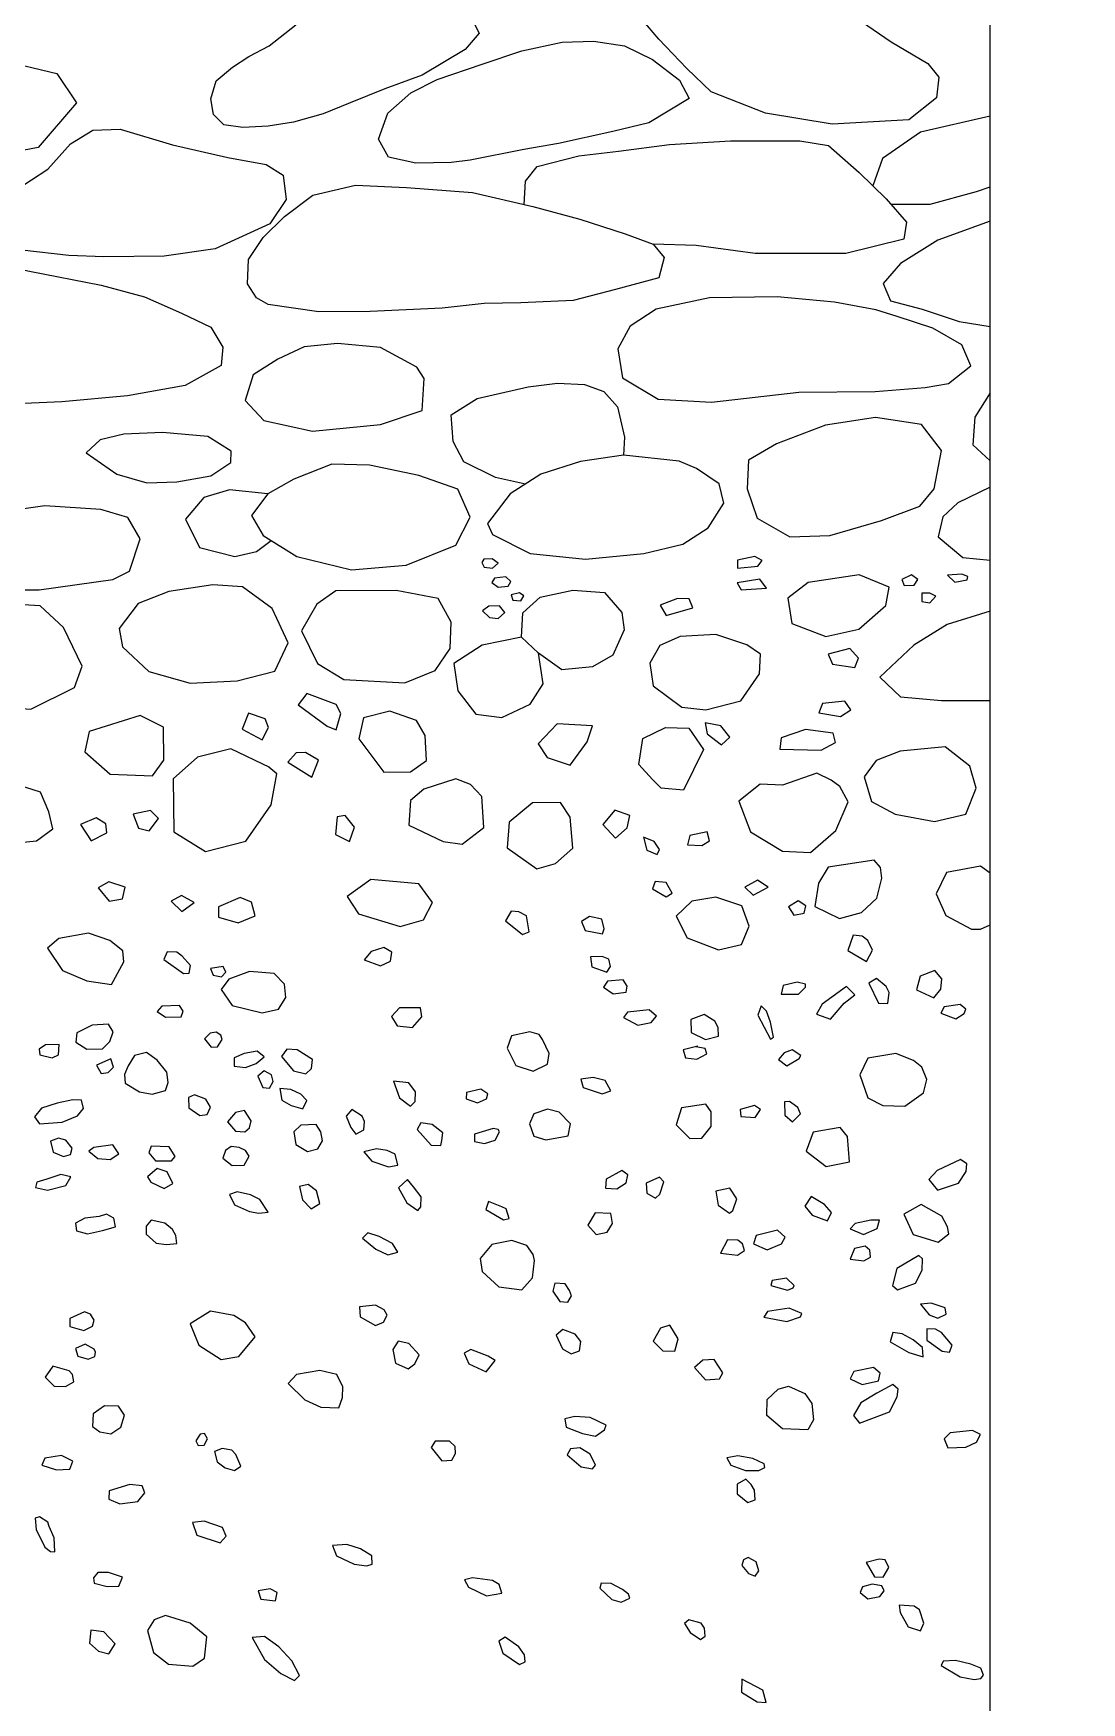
# Model space of a CAD drawing. Header units: millimetres. Extents: x 39 to 1913, y -1214 to 273.
# Drawn here: x 1088.75 to 1117.47, y 164.8 to 210.53 of the extents above; entities that cross this region are included whole.
import ezdxf

# ---------------------------------------------------------------- set-up
doc = ezdxf.new("R2010")
doc.units = ezdxf.units.MM
picture_1 = doc.add_image_def('image7.jpeg', size_in_pixel=(4032, 3024))

msp = doc.modelspace()

# ---------------------------------------------------------------- linework, layer by layer
at = {"color": 7, "true_color": 0xd6ffff}
msp.add_lwpolyline([(1039.966, 240.9), (1039.966, 15.9), (1114.966, 15.9), (1114.966, 240.9)], dxfattribs=at)
at = {"color": 7, "true_color": 0xd6f5ff}
for points in [[(1108.777, 212.12), (1109.68, 211.836), (1111.118, 211.067), (1112.255, 210.298), (1113.258, 209.697), (1113.559, 209.329), (1113.492, 208.761), (1112.74, 208.159), (1110.633, 208.042), (1108.81, 208.343), (1107.322, 208.928), (1106.653, 209.563), (1105.884, 210.365), (1105.266, 211.101), (1104.948, 211.803), (1105.299, 212.271), (1106.252, 212.421), (1107.523, 212.22), (1108.075, 212.154), (1108.777, 212.12)], [(1095.211, 210.187), (1095.941, 210.76), (1096.764, 211.562), (1097.713, 211.864), (1099.203, 211.625), (1100.048, 211.416), (1100.684, 211.083), (1100.965, 210.531), (1100.579, 210.082), (1099.401, 209.384), (1098.38, 209.009), (1097.431, 208.624), (1096.691, 208.322), (1095.878, 208.092), (1095.18, 207.988), (1094.492, 207.946), (1093.971, 208.019), (1093.689, 208.301), (1093.616, 208.728), (1093.762, 209.228), (1094.211, 209.603), (1094.659, 209.895), (1095.211, 210.187)], [(1080.86, 209.872), (1083.268, 210.205), (1084.996, 210.088), (1087.87, 209.789), (1089.398, 209.424), (1089.929, 208.627), (1088.883, 207.398), (1085.81, 206.817), (1083.434, 206.884), (1081.574, 207.348), (1080.179, 208.096), (1079.83, 208.86), (1079.996, 209.491), (1080.86, 209.872)], [(1100.199, 206.989), (1099.229, 206.972), (1098.477, 207.139), (1098.21, 207.624), (1098.46, 208.343), (1099.096, 208.894), (1099.815, 209.262), (1101.052, 209.68), (1102.139, 210.048), (1103.242, 210.282), (1104.095, 210.315), (1104.948, 210.181), (1105.717, 209.814), (1106.453, 209.245), (1106.72, 208.744), (1105.617, 208.075), (1104.63, 207.841), (1103.142, 207.507), (1102.189, 207.34), (1100.718, 207.056), (1100.199, 206.989)], [(1114.966, 208.258), (1113.059, 207.821), (1112.018, 207.1), (1111.749, 206.353)], [(1087.087, 205.64), (1088.253, 206.222), (1089.152, 206.805), (1089.769, 207.504), (1090.385, 207.871), (1091.134, 207.904), (1092.567, 207.471), (1094.082, 207.121), (1095.131, 206.938), (1095.598, 206.639), (1095.681, 205.973), (1095.231, 205.307), (1093.732, 204.624), (1092.333, 204.424), (1090.685, 204.408), (1089.719, 204.441), (1088.436, 204.591), (1087.703, 204.624), (1086.954, 204.741), (1086.504, 205.074), (1086.588, 205.49), (1087.087, 205.64)], [(1102.199, 205.841), (1102.232, 206.479), (1102.551, 206.882), (1103.692, 207.167), (1104.783, 207.301), (1106.176, 207.486), (1107.855, 207.586), (1109.752, 207.586), (1110.541, 207.452), (1111.38, 206.714), (1112.119, 205.992), (1112.673, 205.355), (1112.605, 204.885), (1111.011, 204.499), (1108.526, 204.499), (1106.915, 204.717), (1105.734, 204.749)], [(1096.409, 206.091), (1097.574, 206.371), (1098.979, 206.304), (1100.784, 206.17), (1102.44, 205.786), (1103.727, 205.435), (1104.965, 205.033), (1105.734, 204.749), (1106.035, 204.382), (1105.884, 203.83), (1104.697, 203.512), (1103.543, 203.212), (1102.105, 203.145), (1101.102, 203.128), (1099.948, 202.994), (1097.975, 202.911), (1096.571, 202.894), (1095.183, 203.095), (1094.865, 203.278), (1094.615, 203.663), (1094.648, 204.331), (1095.049, 204.933), (1095.635, 205.505), (1096.409, 206.091)], [(1112.248, 205.843), (1113.32, 205.843), (1114.593, 206.19), (1114.966, 206.326)], [(1114.966, 205.38), (1113.531, 204.865), (1112.51, 204.223), (1112.037, 203.676), (1112.237, 203.203), (1113.099, 202.972), (1114.12, 202.635), (1114.966, 202.499)], [(1085.933, 204.326), (1087.432, 204.276), (1088.648, 204.01), (1090.613, 203.627), (1091.795, 203.311), (1092.811, 202.861), (1093.611, 202.478), (1093.944, 201.929), (1093.894, 201.43), (1092.911, 200.88), (1091.329, 200.597), (1089.53, 200.431), (1087.249, 200.331), (1085.433, 200.297), (1084.7, 200.414), (1083.951, 200.814), (1083.584, 201.246), (1083.551, 201.812), (1083.701, 202.545), (1084.068, 203.374)], [(1111.83, 202.948), (1110.703, 203.159), (1109.134, 203.306), (1107.28, 203.285), (1105.816, 202.969), (1105.099, 202.506), (1104.762, 201.885), (1104.889, 201.085), (1105.868, 200.506), (1107.332, 200.421), (1109.723, 200.695), (1111.819, 200.716), (1113.189, 200.821), (1113.821, 200.937), (1114.432, 201.422), (1114.189, 201.99), (1113.399, 202.453), (1112.42, 202.769), (1111.83, 202.948)], [(1098.259, 201.925), (1097.082, 202.032), (1096.173, 201.935), (1095.445, 201.604), (1094.771, 201.176), (1094.557, 200.47), (1095.07, 199.925), (1096.397, 199.625), (1098.259, 199.807), (1099.404, 200.192), (1099.457, 201.069), (1099.254, 201.379), (1098.259, 201.925)], [(1102.233, 198.18), (1101.41, 198.361), (1100.543, 198.789), (1100.254, 199.345), (1100.2, 200.073), (1100.907, 200.522), (1102.308, 200.843), (1103.111, 200.939), (1103.849, 200.907), (1104.384, 200.714), (1104.759, 200.297), (1104.951, 199.463), (1104.919, 198.971)], [(1114.966, 200.683), (1114.545, 200.01), (1114.494, 199.251), (1114.966, 198.82)], [(1113.088, 199.814), (1111.821, 200.002), (1110.451, 199.797), (1109.116, 199.283), (1108.346, 198.838), (1108.312, 198.051), (1108.585, 197.247), (1109.476, 196.734), (1110.571, 196.768), (1111.992, 197.178), (1113.036, 197.572), (1113.43, 198.051), (1113.635, 199.095), (1113.088, 199.814)], [(1093.53, 199.486), (1092.289, 199.593), (1091.229, 199.55), (1090.577, 199.39), (1090.202, 199.037), (1091.037, 198.449), (1091.861, 198.213), (1092.684, 198.245), (1093.615, 198.406), (1094.161, 198.769), (1094.172, 199.08), (1093.53, 199.486)], [(1106.449, 198.811), (1104.919, 198.971), (1103.742, 198.8), (1102.651, 198.447), (1101.816, 197.912), (1101.196, 197.099), (1101.335, 196.8), (1102.362, 196.276), (1103.881, 196.126), (1105.475, 196.276), (1106.545, 196.532), (1107.241, 196.982), (1107.669, 197.656), (1107.54, 198.19), (1106.92, 198.607), (1106.449, 198.811)], [(1099.308, 198.416), (1097.959, 198.695), (1096.932, 198.727), (1095.884, 198.309), (1095.177, 197.914), (1094.728, 197.315), (1095.049, 196.769), (1095.969, 196.192), (1097.467, 195.828), (1098.965, 195.956), (1100.324, 196.502), (1100.72, 197.272), (1100.378, 198.042), (1099.308, 198.416)], [(1095.177, 197.914), (1094.129, 198.021), (1093.423, 197.807), (1092.92, 197.219), (1093.305, 196.438), (1094.268, 196.192), (1094.867, 196.331), (1095.263, 196.635)], [(1114.966, 198.096), (1114.079, 197.665), (1113.665, 197.285), (1113.545, 196.733), (1114.218, 196.164), (1114.966, 196.095)], [(1090.601, 197.483), (1089.062, 197.585), (1087.66, 197.38), (1086.686, 197.055), (1086.19, 196.679), (1085.609, 196.132), (1085.797, 195.534), (1087.062, 195.278), (1088.908, 195.278), (1090.926, 195.569), (1091.387, 195.791), (1091.678, 196.679), (1091.336, 197.26), (1090.601, 197.483)], [(1108.517, 196.195), (1108.044, 196.098), (1108.044, 195.872), (1108.603, 195.926), (1108.721, 196.087), (1108.517, 196.195)], [(1101.319, 196.135), (1101.092, 196.122), (1101.038, 196.034), (1101.105, 195.904), (1101.331, 195.871), (1101.487, 196.013), (1101.319, 196.135)], [(1114.194, 195.715), (1113.798, 195.686), (1113.996, 195.496), (1114.333, 195.56), (1114.355, 195.644), (1114.194, 195.715)], [(1095.295, 194.769), (1094.482, 195.368), (1093.669, 195.422), (1092.46, 195.24), (1091.625, 194.908), (1091.101, 194.224), (1091.197, 193.721), (1091.914, 193.047), (1093.048, 192.726), (1094.332, 192.791), (1095.37, 193.058), (1095.734, 193.828), (1095.295, 194.769)], [(1099.843, 195.047), (1098.687, 195.261), (1097.039, 195.251), (1096.515, 194.887), (1096.098, 194.16), (1096.536, 193.261), (1097.253, 192.823), (1098.933, 192.737), (1099.757, 193.069), (1100.174, 193.678), (1100.196, 194.395), (1099.843, 195.047)], [(1101.692, 195.636), (1101.382, 195.606), (1101.315, 195.48), (1101.487, 195.355), (1101.764, 195.384), (1101.835, 195.514), (1101.692, 195.636)], [(1102.126, 193.987), (1102.159, 194.65), (1102.64, 195.078), (1103.528, 195.27), (1104.395, 195.206), (1104.876, 194.661), (1104.94, 194.19), (1104.63, 193.495), (1104.074, 193.174), (1103.228, 193.088), (1102.587, 193.548)], [(1108.657, 195.571), (1108.033, 195.474), (1108.14, 195.281), (1108.839, 195.324), (1108.657, 195.571)], [(1111.378, 195.689), (1109.98, 195.485), (1109.42, 195.055), (1109.528, 194.356), (1110.464, 194.001), (1111.367, 194.206), (1112.109, 194.851), (1112.195, 195.356), (1111.378, 195.689)], [(1112.813, 195.69), (1112.543, 195.564), (1112.606, 195.4), (1112.884, 195.412), (1112.981, 195.568), (1112.813, 195.69)], [(1088.939, 194.843), (1087.692, 194.918), (1086.846, 194.734), (1085.849, 194.236), (1085.253, 193.315), (1085.697, 192.589), (1086.857, 192.144), (1088.678, 192.014), (1089.882, 192.61), (1090.088, 193.195), (1089.578, 194.247), (1088.939, 194.843)], [(1101.524, 194.843), (1101.227, 194.834), (1101.059, 194.709), (1101.252, 194.52), (1101.487, 194.495), (1101.667, 194.662), (1101.524, 194.843)], [(1102.07, 195.204), (1101.843, 195.141), (1101.89, 195.002), (1102.108, 194.985), (1102.188, 195.116), (1102.07, 195.204)], [(1106.398, 195.044), (1105.925, 194.861), (1106.086, 194.582), (1106.817, 194.786), (1106.721, 195.033), (1106.398, 195.044)], [(1113.31, 195.193), (1113.095, 195.189), (1113.091, 194.962), (1113.314, 194.924), (1113.478, 195.105), (1113.31, 195.193)], [(1114.966, 194.698), (1113.786, 194.336), (1112.872, 193.767), (1111.94, 192.887), (1112.509, 192.353), (1113.631, 192.249), (1114.966, 192.249)], [(1102.126, 193.987), (1101.046, 193.762), (1100.275, 193.26), (1100.382, 192.511), (1100.875, 191.88), (1101.591, 191.784), (1102.362, 192.147), (1102.715, 192.703), (1102.587, 193.548), (1102.126, 193.987)], [(1108.299, 193.776), (1107.446, 194.057), (1106.474, 194.003), (1105.913, 193.754), (1105.643, 193.269), (1105.729, 192.653), (1106.517, 192.071), (1107.176, 191.995), (1108.137, 192.243), (1108.644, 192.977), (1108.677, 193.517), (1108.299, 193.776)], [(1111.117, 193.679), (1110.523, 193.517), (1110.642, 193.247), (1111.258, 193.15), (1111.355, 193.409), (1111.117, 193.679)], [(1097.052, 192.142), (1096.248, 192.446), (1096.01, 192.131), (1096.802, 191.545), (1097.052, 191.448), (1097.171, 191.893), (1097.052, 192.142)], [(1110.988, 192.232), (1110.372, 192.168), (1110.275, 191.909), (1110.869, 191.812), (1111.15, 191.995), (1110.988, 192.232)], [(1092.33, 190.612), (1092.319, 191.524), (1091.679, 191.838), (1090.278, 191.404), (1090.159, 190.84), (1090.854, 190.232), (1092.015, 190.189), (1092.33, 190.612)], [(1094.642, 191.903), (1094.468, 191.469), (1095.022, 191.176), (1095.196, 191.513), (1095.098, 191.752), (1094.642, 191.903)], [(1099.245, 191.7), (1098.522, 191.959), (1097.798, 191.775), (1097.669, 191.203), (1098.349, 190.286), (1099.083, 190.297), (1099.526, 190.61), (1099.483, 191.29), (1099.245, 191.7)], [(1104.072, 191.559), (1103.1, 191.613), (1102.582, 191.063), (1102.83, 190.685), (1103.456, 190.48), (1103.921, 191.117), (1104.072, 191.559)], [(1107.586, 191.552), (1107.154, 191.639), (1107.208, 191.337), (1107.608, 191.034), (1107.835, 191.25), (1107.586, 191.552)], [(1105.718, 190.084), (1105.34, 190.495), (1105.448, 191.207), (1106.075, 191.509), (1106.712, 191.488), (1107.111, 190.905), (1106.56, 189.793), (1105.956, 189.847), (1105.718, 190.084)], [(1110.664, 191.358), (1109.908, 191.455), (1109.238, 191.229), (1109.206, 190.916), (1110.34, 190.894), (1110.728, 191.099), (1110.664, 191.358)], [(1095.228, 190.415), (1094.159, 190.923), (1093.252, 190.696), (1092.583, 190.102), (1092.604, 188.656), (1093.468, 188.116), (1094.57, 188.397), (1095.271, 189.39), (1095.423, 190.243), (1095.204, 190.427)], [(1095.955, 190.818), (1095.727, 190.558), (1096.379, 190.146), (1096.563, 190.612), (1096.205, 190.829), (1095.955, 190.818)], [(1113.73, 190.98), (1112.499, 190.862), (1111.841, 190.603), (1111.517, 190.16), (1111.711, 189.48), (1112.359, 189.135), (1113.439, 188.94), (1114.303, 189.135), (1114.583, 189.847), (1114.411, 190.451), (1113.73, 190.98)], [(1110.22, 190.259), (1109.28, 189.933), (1108.662, 189.961), (1108.083, 189.492), (1108.398, 188.65), (1109.28, 188.123), (1110.042, 188.083), (1110.741, 188.69), (1111.073, 189.475), (1110.85, 189.898), (1110.609, 190.07), (1110.22, 190.259)], [(1088.949, 189.739), (1088.342, 189.934), (1087.399, 189.945), (1086.868, 189.424), (1087.106, 188.839), (1088.093, 188.33), (1088.841, 188.406), (1089.285, 188.731), (1089.177, 189.197), (1088.949, 189.739)], [(1100.325, 190.102), (1099.45, 189.822), (1099.083, 189.509), (1099.04, 188.839), (1099.979, 188.386), (1100.498, 188.311), (1101.092, 188.775), (1101.038, 189.617), (1100.724, 189.951), (1100.325, 190.102)], [(1103.197, 189.455), (1102.431, 189.444), (1101.783, 188.915), (1101.729, 188.213), (1102.549, 187.641), (1103.057, 187.782), (1103.532, 188.203), (1103.456, 189.055), (1103.197, 189.455)], [(1090.474, 189.039), (1090.04, 188.854), (1090.333, 188.41), (1090.767, 188.627), (1090.734, 188.876), (1090.474, 189.039)], [(1091.961, 189.234), (1091.483, 189.137), (1091.635, 188.757), (1091.928, 188.681), (1092.178, 189.017), (1091.961, 189.234)], [(1097.073, 189.061), (1097.03, 188.583), (1097.41, 188.388), (1097.551, 188.778), (1097.291, 189.104), (1097.073, 189.061)], [(1104.687, 189.25), (1104.353, 188.85), (1104.698, 188.483), (1105.022, 188.764), (1105.098, 189.098), (1104.687, 189.25)], [(1105.756, 188.386), (1105.465, 188.505), (1105.562, 188.149), (1105.843, 188.03), (1105.908, 188.17), (1105.756, 188.386)], [(1107.214, 188.656), (1106.739, 188.548), (1106.674, 188.3), (1107.063, 188.278), (1107.279, 188.408), (1107.214, 188.656)], [(1111.79, 187.879), (1110.528, 187.688), (1110.265, 187.249), (1110.162, 186.604), (1110.836, 186.281), (1111.438, 186.442), (1111.863, 186.838), (1111.995, 187.38), (1111.965, 187.674), (1111.79, 187.879)], [(1114.966, 187.52), (1114.697, 187.712), (1113.77, 187.538), (1113.485, 186.951), (1113.751, 186.364), (1114.458, 185.988), (1114.697, 185.988), (1114.966, 186.107)], [(1090.821, 187.281), (1090.528, 187.118), (1090.832, 186.749), (1091.19, 186.815), (1091.266, 187.14), (1090.821, 187.281)], [(1099.31, 187.227), (1097.996, 187.346), (1097.345, 186.88), (1097.66, 186.402), (1098.799, 186.055), (1099.44, 186.239), (1099.689, 186.717), (1099.31, 187.227)], [(1106.091, 187.263), (1105.789, 187.296), (1105.713, 187.091), (1106.091, 186.875), (1106.253, 186.972), (1106.091, 187.263)], [(1108.591, 187.327), (1108.24, 187.137), (1108.474, 186.917), (1108.884, 187.137), (1108.884, 187.137), (1108.591, 187.327)], [(1092.808, 186.912), (1092.525, 186.749), (1092.818, 186.467), (1093.155, 186.717), (1093.155, 186.717), (1092.808, 186.912)], [(1094.414, 186.858), (1093.828, 186.598), (1093.828, 186.315), (1094.36, 186.163), (1094.827, 186.348), (1094.729, 186.728), (1094.414, 186.858)], [(1108.164, 186.627), (1107.452, 186.864), (1106.793, 186.756), (1106.361, 186.346), (1106.663, 185.752), (1107.527, 185.418), (1108.154, 185.569), (1108.359, 186.065), (1108.164, 186.627)], [(1109.704, 186.758), (1109.438, 186.602), (1109.585, 186.373), (1109.87, 186.428), (1109.915, 186.621), (1109.704, 186.758)], [(1102.259, 186.349), (1102.051, 186.457), (1101.843, 186.475), (1101.689, 186.213), (1102.151, 185.842), (1102.332, 185.915), (1102.259, 186.349)], [(1104.322, 186.258), (1103.987, 186.331), (1103.77, 186.195), (1103.869, 185.951), (1104.349, 185.86), (1104.394, 185.996), (1104.322, 186.258)], [(1090.845, 185.677), (1090.262, 185.876), (1089.451, 185.734), (1089.138, 185.463), (1089.55, 184.852), (1090.219, 184.567), (1090.888, 184.468), (1091.229, 185.094), (1091.201, 185.392), (1090.845, 185.677)], [(1111.216, 185.825), (1111.068, 185.402), (1111.576, 185.099), (1111.742, 185.408), (1111.616, 185.676), (1111.462, 185.796), (1111.216, 185.825)], [(1092.832, 185.245), (1092.681, 185.352), (1092.413, 185.361), (1092.324, 185.156), (1092.868, 184.773), (1093.019, 184.782), (1093.055, 184.987), (1092.832, 185.245)], [(1098.352, 185.484), (1098.008, 185.377), (1097.817, 185.147), (1098.262, 184.983), (1098.532, 185.107), (1098.577, 185.36), (1098.352, 185.484)], [(1104.337, 185.241), (1104.015, 185.23), (1104.054, 184.958), (1104.462, 184.811), (1104.564, 184.964), (1104.519, 185.162), (1104.337, 185.241)], [(1093.954, 184.96), (1093.607, 184.907), (1093.678, 184.729), (1093.909, 184.684), (1094.025, 184.809), (1093.954, 184.96)], [(1095.352, 184.773), (1094.675, 184.827), (1094.105, 184.613), (1093.901, 184.337), (1094.194, 183.892), (1095.023, 183.696), (1095.468, 183.794), (1095.673, 184.115), (1095.628, 184.48), (1095.352, 184.773)], [(1113.45, 184.852), (1113.044, 184.698), (1112.947, 184.326), (1113.421, 184.109), (1113.61, 184.343), (1113.638, 184.629), (1113.45, 184.852)], [(1104.909, 184.596), (1104.485, 184.562), (1104.371, 184.398), (1104.637, 184.211), (1104.994, 184.262), (1105.022, 184.426), (1104.909, 184.596)], [(1109.674, 184.534), (1109.297, 184.442), (1109.239, 184.203), (1109.719, 184.203), (1109.908, 184.397), (1109.908, 184.477), (1109.674, 184.534)], [(1111.033, 184.414), (1110.359, 183.928), (1110.211, 183.654), (1110.588, 183.523), (1110.965, 183.963), (1111.256, 184.191), (1111.033, 184.414)], [(1111.85, 184.631), (1111.645, 184.511), (1111.902, 183.957), (1112.165, 183.951), (1112.199, 184.254), (1112.119, 184.42), (1111.85, 184.631)], [(1092.752, 183.892), (1092.271, 183.874), (1092.146, 183.732), (1092.369, 183.572), (1092.805, 183.581), (1092.859, 183.741), (1092.752, 183.892)], [(1099.36, 183.835), (1098.786, 183.829), (1098.56, 183.598), (1098.718, 183.334), (1099.14, 183.294), (1099.394, 183.587), (1099.36, 183.835)], [(1108.691, 183.883), (1108.599, 183.631), (1108.948, 182.969), (1109.034, 183.032), (1108.948, 183.437), (1108.839, 183.74), (1108.691, 183.883)], [(1114.141, 183.921), (1113.707, 183.858), (1113.61, 183.681), (1114.021, 183.527), (1114.25, 183.675), (1114.296, 183.795), (1114.141, 183.921)], [(1090.81, 183.385), (1090.365, 183.358), (1089.938, 183.144), (1089.911, 182.895), (1090.214, 182.699), (1090.641, 182.708), (1090.846, 182.913), (1090.935, 183.171), (1090.81, 183.385)], [(1105.623, 183.776), (1105.034, 183.708), (1104.921, 183.566), (1105.311, 183.357), (1105.679, 183.43), (1105.821, 183.6), (1105.623, 183.776)], [(1107.419, 183.463), (1107.131, 183.644), (1106.768, 183.514), (1106.774, 183.152), (1107.17, 182.959), (1107.521, 183.056), (1107.516, 183.288), (1107.419, 183.463)], [(1093.762, 183.168), (1093.599, 183.14), (1093.437, 182.982), (1093.622, 182.758), (1093.796, 182.763), (1093.92, 182.966), (1093.892, 183.078), (1093.762, 183.168)], [(1102.611, 183.1), (1102.358, 183.178), (1101.852, 183.061), (1101.729, 182.724), (1101.97, 182.252), (1102.442, 182.095), (1102.835, 182.286), (1102.886, 182.578), (1102.701, 182.959), (1102.611, 183.1)], [(1089.457, 182.824), (1089.083, 182.815), (1088.914, 182.699), (1088.931, 182.548), (1089.27, 182.459), (1089.439, 182.539), (1089.457, 182.824), (1089.457, 182.824)], [(1092.146, 182.396), (1091.852, 182.609), (1091.523, 182.529), (1091.345, 182.244), (1091.247, 182.004), (1091.265, 181.764), (1091.656, 181.532), (1092.004, 181.47), (1092.369, 181.568), (1092.449, 181.79), (1092.404, 182.066), (1092.146, 182.396)], [(1094.886, 182.646), (1094.526, 182.578), (1094.251, 182.46), (1094.251, 182.23), (1094.566, 182.196), (1094.858, 182.303), (1095.077, 182.488), (1094.886, 182.646)], [(1096.397, 182.415), (1095.981, 182.679), (1095.695, 182.702), (1095.554, 182.494), (1095.88, 182.101), (1096.217, 182.022), (1096.374, 182.168), (1096.397, 182.415)], [(1106.955, 182.778), (1106.559, 182.682), (1106.621, 182.461), (1106.927, 182.427), (1107.204, 182.569), (1107.153, 182.716), (1106.9, 182.765)], [(1109.542, 182.676), (1109.325, 182.596), (1109.165, 182.413), (1109.399, 182.242), (1109.73, 182.442), (1109.776, 182.527), (1109.542, 182.676)], [(1112.861, 182.39), (1112.381, 182.584), (1111.61, 182.453), (1111.393, 181.996), (1111.61, 181.368), (1112.027, 181.151), (1112.627, 181.134), (1113.136, 181.499), (1113.233, 181.865), (1113.09, 182.207), (1112.861, 182.39)], [(1090.873, 182.431), (1090.481, 182.262), (1090.606, 182.031), (1090.802, 182.057), (1090.944, 182.209), (1090.873, 182.431)], [(1095.071, 182.101), (1094.897, 181.96), (1095.037, 181.652), (1095.217, 181.629), (1095.318, 181.809), (1095.279, 182), (1095.071, 182.101)], [(1096.077, 181.466), (1095.807, 181.59), (1095.504, 181.618), (1095.56, 181.298), (1095.818, 181.152), (1096.133, 181.062), (1096.245, 181.292), (1096.077, 181.466)], [(1099.222, 181.528), (1099.037, 181.781), (1098.621, 181.826), (1098.779, 181.365), (1099.087, 181.141), (1099.211, 181.264), (1099.222, 181.528)], [(1101.015, 181.606), (1100.622, 181.511), (1100.605, 181.337), (1100.92, 181.224), (1101.162, 181.342), (1101.201, 181.471), (1101.015, 181.606)], [(1104.419, 181.839), (1104.09, 181.924), (1103.751, 181.879), (1103.819, 181.646), (1104.339, 181.471), (1104.577, 181.556), (1104.419, 181.839)], [(1089.831, 181.31), (1089.403, 181.221), (1088.976, 181.078), (1088.78, 180.847), (1088.923, 180.651), (1089.537, 180.695), (1089.956, 180.874), (1090.125, 181.069), (1090.071, 181.301), (1089.831, 181.31)], [(1093.476, 181.326), (1093.167, 181.449), (1093.004, 181.376), (1093.015, 181.096), (1093.313, 180.882), (1093.515, 180.91), (1093.605, 181.113), (1093.476, 181.326)], [(1107.176, 181.192), (1106.508, 181.09), (1106.361, 180.626), (1106.74, 180.247), (1107.063, 180.258), (1107.324, 180.581), (1107.324, 180.983), (1107.176, 181.192)], [(1108.512, 181.158), (1108.116, 181.045), (1108.133, 180.853), (1108.524, 180.824), (1108.671, 181.045), (1108.512, 181.158)], [(1109.468, 181.265), (1109.33, 181.254), (1109.342, 180.894), (1109.553, 180.711), (1109.77, 180.928), (1109.696, 181.105), (1109.468, 181.265)], [(1094.537, 181.018), (1094.29, 180.962), (1094.067, 180.705), (1094.285, 180.453), (1094.548, 180.436), (1094.677, 180.542), (1094.716, 180.738), (1094.537, 181.018)], [(1096.501, 180.637), (1096.075, 180.621), (1095.891, 180.43), (1095.941, 180.089), (1096.266, 179.894), (1096.545, 179.972), (1096.674, 180.184), (1096.629, 180.436), (1096.501, 180.637)], [(1097.756, 180.866), (1097.481, 181.045), (1097.324, 180.86), (1097.447, 180.551), (1097.582, 180.366), (1097.801, 180.489), (1097.824, 180.72), (1097.756, 180.866)], [(1099.971, 180.41), (1099.679, 180.635), (1099.364, 180.68), (1099.268, 180.494), (1099.65, 180.068), (1099.914, 180.062), (1099.943, 180.197), (1099.971, 180.41)], [(1103.161, 180.977), (1102.841, 181.056), (1102.465, 180.927), (1102.347, 180.652), (1102.465, 180.315), (1102.791, 180.214), (1103.403, 180.326), (1103.47, 180.657), (1103.161, 180.977)], [(1089.642, 180.202), (1089.441, 180.258), (1089.218, 180.174), (1089.29, 179.873), (1089.575, 179.755), (1089.771, 179.817), (1089.81, 179.984), (1089.642, 180.202)], [(1101.347, 180.528), (1100.836, 180.371), (1100.836, 180.169), (1101.111, 180.118), (1101.403, 180.208), (1101.521, 180.433), (1101.482, 180.5), (1101.347, 180.528)], [(1110.859, 180.555), (1110.117, 180.424), (1109.923, 179.905), (1110.471, 179.489), (1111.11, 179.609), (1111.053, 180.31), (1110.859, 180.555)], [(1090.933, 180.074), (1090.408, 180.007), (1090.268, 179.901), (1090.52, 179.705), (1090.855, 179.677), (1091.09, 179.828), (1090.933, 180.074)], [(1092.47, 180.024), (1091.978, 180.046), (1091.917, 179.862), (1092.101, 179.644), (1092.537, 179.638), (1092.632, 179.761), (1092.47, 180.024)], [(1094.391, 180.005), (1094.173, 180.033), (1094.011, 179.927), (1093.944, 179.709), (1094.201, 179.513), (1094.526, 179.524), (1094.66, 179.765), (1094.559, 179.927), (1094.391, 180.005)], [(1098.443, 179.922), (1098.156, 179.972), (1097.802, 179.888), (1098.027, 179.63), (1098.482, 179.478), (1098.74, 179.523), (1098.662, 179.826), (1098.443, 179.922)], [(1089.508, 179.264), (1089.123, 179.135), (1088.849, 179.052), (1088.81, 178.906), (1089.134, 178.834), (1089.642, 178.962), (1089.777, 179.202), (1089.508, 179.264)], [(1092.414, 179.336), (1092.14, 179.426), (1091.878, 179.197), (1091.967, 179.057), (1092.336, 178.878), (1092.571, 179.018), (1092.414, 179.336)], [(1104.877, 179.379), (1104.447, 179.136), (1104.424, 178.893), (1104.741, 178.876), (1104.996, 179.034), (1105.036, 179.26), (1104.877, 179.379)], [(1114.154, 179.676), (1113.515, 179.374), (1113.282, 179.129), (1113.527, 178.838), (1114.097, 179.032), (1114.307, 179.345), (1114.325, 179.556), (1114.154, 179.676)], [(1096.506, 178.814), (1096.277, 178.993), (1096.042, 178.937), (1096.126, 178.574), (1096.361, 178.322), (1096.601, 178.473), (1096.506, 178.814)], [(1099.167, 178.928), (1099.004, 179.124), (1098.757, 178.9), (1098.988, 178.49), (1099.285, 178.276), (1099.37, 178.378), (1099.375, 178.658), (1099.167, 178.928)], [(1105.908, 179.193), (1105.545, 179.028), (1105.557, 178.751), (1105.8, 178.621), (1105.913, 178.729), (1106.021, 179.068), (1105.908, 179.193)], [(1107.833, 178.893), (1107.453, 178.808), (1107.51, 178.429), (1107.827, 178.208), (1107.918, 178.276), (1108.025, 178.598), (1107.833, 178.893)], [(1094.956, 178.579), (1094.699, 178.708), (1094.335, 178.786), (1094.123, 178.713), (1094.263, 178.434), (1094.671, 178.249), (1094.928, 178.21), (1095.186, 178.232), (1094.956, 178.579)], [(1101.583, 178.377), (1101.225, 178.522), (1101.147, 178.304), (1101.633, 178.019), (1101.784, 178.058), (1101.701, 178.321), (1101.583, 178.377)], [(1110.427, 178.439), (1110.062, 178.667), (1109.885, 178.4), (1110.09, 178.155), (1110.506, 177.995), (1110.615, 178.223), (1110.427, 178.439)], [(1113.641, 178.12), (1113.077, 178.445), (1112.598, 178.183), (1112.86, 177.625), (1113.544, 177.408), (1113.834, 177.636), (1113.8, 177.836), (1113.641, 178.12)], [(1090.556, 178.115), (1090.165, 178.071), (1089.902, 177.936), (1089.93, 177.718), (1090.237, 177.64), (1090.646, 177.729), (1091.004, 177.83), (1090.954, 178.071), (1090.752, 178.183), (1090.556, 178.115)], [(1092.559, 177.763), (1092.352, 177.936), (1091.978, 178.015), (1091.843, 177.853), (1091.838, 177.629), (1092.112, 177.388), (1092.403, 177.344), (1092.683, 177.377), (1092.655, 177.59), (1092.559, 177.763)], [(1104.577, 178.197), (1104.141, 178.219), (1103.943, 177.88), (1104.175, 177.625), (1104.475, 177.687), (1104.617, 177.925), (1104.577, 178.197)], [(1111.697, 178.018), (1111.27, 177.927), (1111.133, 177.773), (1111.492, 177.625), (1111.868, 177.79), (1111.931, 178.012), (1111.697, 178.018)], [(1098.595, 177.375), (1098.226, 177.571), (1097.918, 177.666), (1097.767, 177.521), (1098.136, 177.224), (1098.461, 177.068), (1098.741, 177.141), (1098.595, 177.375)], [(1102.271, 177.32), (1101.857, 177.459), (1101.314, 177.348), (1100.99, 176.967), (1101.051, 176.604), (1101.505, 176.184), (1102.137, 176.106), (1102.428, 176.43), (1102.484, 176.911), (1102.445, 177.073), (1102.271, 177.32)], [(1108.05, 177.468), (1107.766, 177.479), (1107.573, 177.11), (1108.039, 177.059), (1108.238, 177.184), (1108.181, 177.366), (1108.05, 177.468)], [(1109.14, 177.738), (1108.552, 177.597), (1108.484, 177.365), (1108.857, 177.206), (1109.248, 177.365), (1109.35, 177.551), (1109.14, 177.738)], [(1111.544, 177.306), (1111.247, 177.238), (1111.128, 176.947), (1111.509, 176.901), (1111.686, 177.004), (1111.669, 177.192), (1111.544, 177.306)], [(1113.014, 177.047), (1112.405, 176.694), (1112.291, 176.221), (1112.427, 176.102), (1112.917, 176.284), (1113.1, 176.649), (1113.111, 176.951), (1113.014, 177.047)], [(1103.323, 176.274), (1103.043, 176.29), (1102.987, 176.072), (1103.178, 175.787), (1103.396, 175.765), (1103.497, 175.938), (1103.441, 176.089), (1103.323, 176.274)], [(1109.386, 176.422), (1108.993, 176.366), (1108.959, 176.224), (1109.414, 176.099), (1109.573, 176.161), (1109.596, 176.229), (1109.386, 176.422)], [(1098.124, 175.688), (1097.691, 175.644), (1097.709, 175.37), (1098.124, 175.132), (1098.345, 175.22), (1098.442, 175.414), (1098.362, 175.556), (1098.124, 175.688)], [(1109.46, 175.604), (1108.868, 175.513), (1108.766, 175.36), (1109.391, 175.235), (1109.772, 175.366), (1109.806, 175.462), (1109.46, 175.604)], [(1113.35, 175.743), (1113.06, 175.714), (1113.299, 175.418), (1113.533, 175.333), (1113.761, 175.435), (1113.732, 175.612), (1113.35, 175.743)], [(1090.153, 175.507), (1089.754, 175.318), (1089.754, 175.102), (1090.136, 174.994), (1090.374, 175.108), (1090.417, 175.275), (1090.32, 175.442), (1090.153, 175.507)], [(1094.563, 175.202), (1094.245, 175.406), (1093.609, 175.52), (1093.043, 175.176), (1093.282, 174.593), (1093.9, 174.195), (1094.378, 174.284), (1094.828, 174.814), (1094.563, 175.202)], [(1106.19, 175.137), (1105.935, 175.056), (1105.736, 174.702), (1105.999, 174.438), (1106.326, 174.429), (1106.417, 174.765), (1106.19, 175.137)], [(1099.034, 174.637), (1098.742, 174.699), (1098.601, 174.469), (1098.672, 174.098), (1099.016, 173.939), (1099.202, 174.081), (1099.326, 174.328), (1099.034, 174.637)], [(1103.747, 174.686), (1103.593, 174.892), (1103.261, 175.018), (1103.079, 174.864), (1103.247, 174.486), (1103.485, 174.357), (1103.712, 174.437), (1103.747, 174.686)], [(1112.86, 174.74), (1112.553, 174.9), (1112.296, 174.934), (1112.228, 174.678), (1112.741, 174.387), (1113.134, 174.273), (1113.111, 174.53), (1112.86, 174.74)], [(1113.464, 175.025), (1113.231, 175.037), (1113.231, 174.729), (1113.647, 174.427), (1113.852, 174.399), (1113.926, 174.587), (1113.63, 174.934), (1113.464, 175.025)], [(1090.417, 174.482), (1090.169, 174.617), (1089.905, 174.498), (1089.969, 174.293), (1090.255, 174.202), (1090.433, 174.283), (1090.455, 174.401), (1090.417, 174.482)], [(1101.208, 174.293), (1100.739, 174.469), (1100.554, 174.372), (1100.686, 174.081), (1101.155, 173.86), (1101.402, 174.169), (1101.208, 174.293)], [(1089.732, 173.889), (1089.284, 174.018), (1089.079, 173.716), (1089.317, 173.468), (1089.629, 173.458), (1089.856, 173.582), (1089.824, 173.787), (1089.732, 173.889)], [(1097.064, 173.789), (1096.604, 173.895), (1095.959, 173.789), (1095.729, 173.542), (1096.189, 173.091), (1096.631, 172.888), (1097.117, 172.871), (1097.223, 173.153), (1097.231, 173.445), (1097.064, 173.789)], [(1107.402, 174.201), (1107.089, 174.178), (1106.862, 173.979), (1107.169, 173.638), (1107.55, 173.667), (1107.641, 173.832), (1107.402, 174.201)], [(1111.765, 173.981), (1111.235, 173.873), (1111.127, 173.668), (1111.458, 173.514), (1111.908, 173.616), (1111.948, 173.827), (1111.765, 173.981)], [(1109.891, 173.263), (1110.084, 172.99), (1110.124, 172.54), (1109.97, 172.272), (1109.275, 172.295), (1108.848, 172.659), (1108.853, 173.104), (1109.155, 173.383), (1109.44, 173.468), (1109.891, 173.263)], [(1112.295, 173.514), (1111.862, 173.275), (1111.423, 173.007), (1111.218, 172.659), (1111.384, 172.449), (1112.21, 172.768), (1112.421, 173.172), (1112.449, 173.383), (1112.295, 173.514)], [(1091.082, 172.915), (1090.702, 172.924), (1090.393, 172.712), (1090.375, 172.358), (1090.569, 172.217), (1090.87, 172.164), (1091.144, 172.341), (1091.25, 172.668), (1091.082, 172.915)], [(1104.011, 172.605), (1103.587, 172.64), (1103.313, 172.569), (1103.349, 172.34), (1103.799, 172.172), (1104.153, 172.101), (1104.4, 172.269), (1104.444, 172.402), (1104.011, 172.605)], [(1093.317, 172.155), (1093.202, 171.97), (1093.264, 171.837), (1093.432, 171.846), (1093.521, 172.023), (1093.441, 172.173), (1093.317, 172.155)], [(1100.15, 171.96), (1099.761, 171.96), (1099.647, 171.783), (1099.947, 171.421), (1100.212, 171.439), (1100.318, 171.624), (1100.309, 171.81), (1100.15, 171.96)], [(1114.484, 172.255), (1113.868, 172.192), (1113.703, 172.027), (1113.805, 171.782), (1114.296, 171.799), (1114.592, 171.936), (1114.7, 172.147), (1114.484, 172.255)], [(1089.526, 171.565), (1089.061, 171.495), (1088.982, 171.302), (1089.386, 171.171), (1089.754, 171.197), (1089.833, 171.416), (1089.526, 171.565)], [(1094.298, 171.599), (1094.192, 171.714), (1093.927, 171.758), (1093.715, 171.678), (1093.786, 171.396), (1094.006, 171.228), (1094.263, 171.157), (1094.431, 171.272), (1094.298, 171.599)], [(1104.003, 171.607), (1103.72, 171.774), (1103.464, 171.748), (1103.375, 171.589), (1103.764, 171.253), (1104.073, 171.2), (1104.153, 171.306), (1104.003, 171.607)], [(1108.465, 171.482), (1108.05, 171.559), (1107.747, 171.504), (1107.857, 171.299), (1108.26, 171.161), (1108.63, 171.156), (1108.796, 171.239), (1108.774, 171.338), (1108.465, 171.482)], [(1091.393, 170.776), (1090.832, 170.601), (1090.823, 170.373), (1091.121, 170.242), (1091.612, 170.303), (1091.805, 170.549), (1091.735, 170.741), (1091.393, 170.776)], [(1108.271, 170.918), (1108.034, 170.78), (1108.034, 170.515), (1108.327, 170.278), (1108.531, 170.355), (1108.509, 170.62), (1108.421, 170.769), (1108.271, 170.918)], [(1089.149, 169.742), (1088.921, 169.891), (1088.798, 169.847), (1088.824, 169.541), (1089.07, 169.059), (1089.219, 168.936), (1089.342, 168.927), (1089.324, 169.313), (1089.184, 169.62), (1089.149, 169.742)], [(1093.427, 169.768), (1093.111, 169.733), (1093.234, 169.382), (1093.865, 169.172), (1094.032, 169.356), (1093.935, 169.592), (1093.427, 169.768)], [(1098.021, 168.821), (1097.714, 169.014), (1097.337, 169.128), (1096.951, 169.102), (1097.056, 168.821), (1097.539, 168.593), (1097.889, 168.541), (1098.038, 168.593), (1098.021, 168.821)], [(1108.557, 168.658), (1108.336, 168.772), (1108.204, 168.711), (1108.16, 168.552), (1108.345, 168.331), (1108.53, 168.261), (1108.628, 168.411), (1108.557, 168.658)], [(1090.814, 168.366), (1090.516, 168.358), (1090.402, 168.218), (1090.42, 168.069), (1090.771, 167.981), (1091.095, 167.99), (1091.191, 168.235), (1090.814, 168.366)], [(1111.929, 168.73), (1111.567, 168.633), (1111.797, 168.246), (1112.034, 168.237), (1112.193, 168.501), (1112.087, 168.712), (1111.929, 168.73)], [(1095.242, 167.919), (1094.909, 167.857), (1094.987, 167.629), (1095.382, 167.586), (1095.435, 167.814), (1095.242, 167.919)], [(1101.334, 168.144), (1100.786, 168.214), (1100.562, 168.158), (1100.674, 167.961), (1101.165, 167.722), (1101.587, 167.793), (1101.517, 168.031), (1101.334, 168.144)], [(1104.888, 167.901), (1104.585, 168.061), (1104.31, 168.066), (1104.272, 167.934), (1104.602, 167.621), (1104.855, 167.549), (1105.092, 167.659), (1105.059, 167.769), (1104.888, 167.901)], [(1111.729, 168.043), (1111.465, 167.972), (1111.404, 167.817), (1111.614, 167.641), (1111.945, 167.702), (1112.066, 167.856), (1111.994, 167.994), (1111.729, 168.043)], [(1112.888, 167.437), (1112.469, 167.465), (1112.496, 167.266), (1112.722, 166.875), (1113.053, 166.764), (1113.147, 166.974), (1113.031, 167.338), (1112.888, 167.437)], [(1093.05, 166.973), (1092.375, 167.183), (1092.059, 167.07), (1091.875, 166.772), (1092.042, 166.167), (1092.454, 165.851), (1093.12, 165.799), (1093.444, 166.018), (1093.506, 166.596), (1093.05, 166.973)], [(1107.052, 166.971), (1106.711, 167.065), (1106.59, 166.966), (1106.75, 166.718), (1107.03, 166.531), (1107.157, 166.614), (1107.14, 166.839), (1107.052, 166.971)], [(1090.683, 166.737), (1090.324, 166.78), (1090.288, 166.43), (1090.534, 166.211), (1090.823, 166.132), (1090.99, 166.404), (1090.683, 166.737)], [(1095.829, 165.938), (1095.478, 166.324), (1095.084, 166.613), (1094.742, 166.578), (1095.084, 165.982), (1095.531, 165.596), (1095.908, 165.404), (1096.039, 165.544), (1095.829, 165.938)], [(1102.055, 166.329), (1101.681, 166.587), (1101.505, 166.483), (1101.615, 166.153), (1102.072, 165.839), (1102.226, 165.911), (1102.209, 166.103), (1102.055, 166.329)], [(1114.708, 165.739), (1114.438, 165.855), (1114.013, 165.948), (1113.676, 165.937), (1113.621, 165.816), (1114.14, 165.507), (1114.531, 165.43), (1114.708, 165.463), (1114.779, 165.551), (1114.708, 165.739)], [(1108.741, 165.142), (1108.163, 165.438), (1108.163, 165.438), (1108.149, 165.086), (1108.586, 164.819), (1108.825, 164.805), (1108.741, 165.142)]]:
    msp.add_lwpolyline(points, dxfattribs=at)

# ---------------------------------------------------------------- pictures from other files: only their frames are drawn
image = msp.add_image(picture_1, insert=(892.393, -2.537), size_in_units=(341.376, 256.032), dxfattribs=at)
image.dxf.flags = 7

doc.saveas('drawing.dxf')
